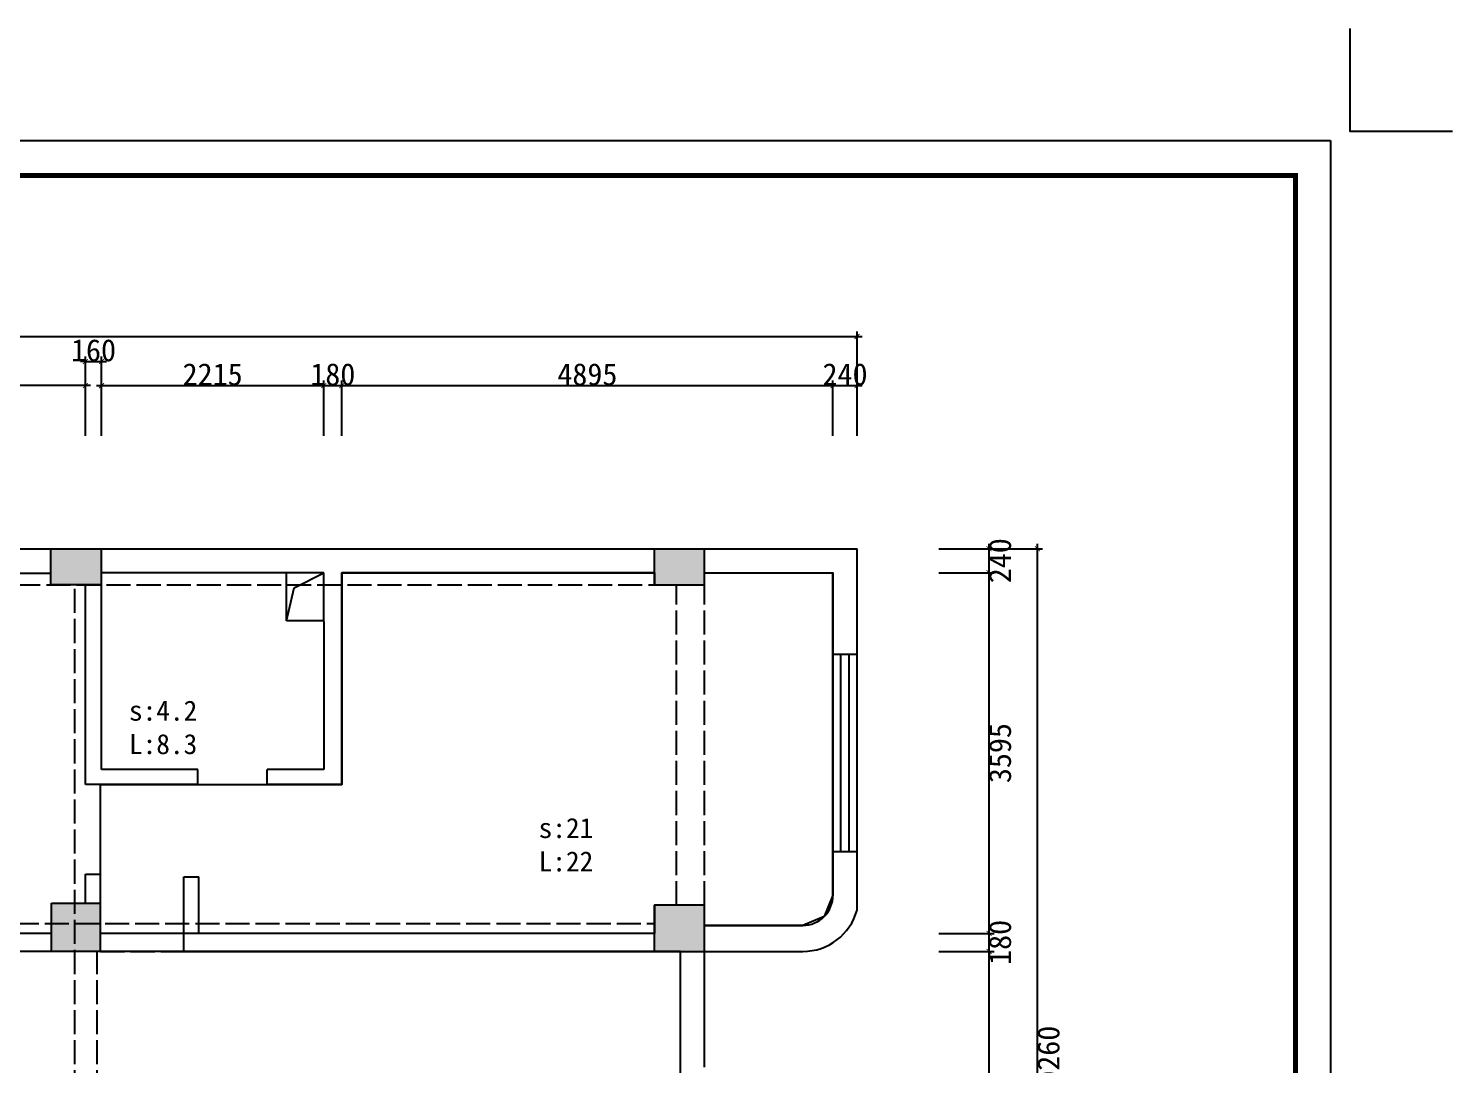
# Model space of a CAD drawing. Header units: millimetres. Extents: x 39175 to 443077, y -41362 to 75939.
# Drawn here: x 322071 to 336264, y 22462 to 32791 of the extents above; entities that cross this region are included whole.
import ezdxf

# ---------------------------------------------------------------- set-up
doc = ezdxf.new("R2010")
doc.units = ezdxf.units.MM
doc.linetypes.add('ACAD_ISO02W100', pattern=[15, 12, -3])
doc.layers.add('0-01图框模板说明', color=2, linetype='Continuous')
doc.layers.add('0-02图框细线', color=136, linetype='Continuous')
doc.layers.add('Z not print', color=8, linetype='Continuous', plot=False)
doc.styles.get("Standard").update_dxf_attribs({"font": ''})
doc.styles.get('Standard').set_extended_font_data('NSimSun')
doc.dimstyles.new('ISO-25', dxfattribs={"dimtxt": 220, "dimasz": 50, "dimexe": 50, "dimexo": 0.625, "dimtad": 2, "dimdec": 0, "dimtxsty": 'Standard', "dimblk": 'ARCHTICK', "dimcen": 2.5, "dimdle": 50, "dimclrd": 251, "dimclre": 251, "dimclrt": 51, "dimadec": 0, "dimazin": 0, "dimtfac": 1, "dimtdec": 0, "dimtix": 1, "dimtmove": 2, "dimatfit": 3, "dimfxl": 500, "dimfxlon": 1, "dimarcsym": 0})

# ---------------------------------------------------------------- blocks, each defined once
blk = doc.blocks.new('hgggg')
at = {"layer": '0-01图框模板说明', "color": 2, "const_width": 0.724}
blk.add_lwpolyline([(3637.38, 670.41), (3637.38, 383.41), (3227.38, 383.41), (3227.38, 670.41)], close=True, dxfattribs=at)
at = {"layer": '0-02图框细线'}
blk.add_lwpolyline([(3642.38, 675.41), (3642.38, 378.41), (3222.38, 378.41), (3222.38, 675.41)], close=True, dxfattribs=at)
at = {"layer": 'Z not print', "color": 5}
blk.add_lwpolyline([(3645.14, 691.34), (3645.14, 676.74), (3659.75, 676.74)], dxfattribs=at)
blk = doc.blocks.new('_ArchTick')
at = {"color": 0, "linetype": 'ByBlock', "const_width": 0.15}
blk.add_lwpolyline([(-0.5, -0.5), (0.5, 0.5)], dxfattribs=at)
blk = doc.blocks.new('*D342')
at = {"color": 251, "lineweight": -2, "transparency": 16777216}
for p, q in [((331145, 23590), (331695, 23590)), ((331645, 18780), (331645, 23640)), ((331145, 18830), (331695, 18830))]:
    blk.add_line(p, q, dxfattribs=at)
at = {"layer": 'Defpoints', "color": 0, "transparency": 16777216}
for p in [(328569, 23590), (331645, 23590), (328299, 18830)]:
    blk.add_point(p, dxfattribs=at)
at = {"color": 251, "lineweight": -2, "transparency": 16777216, "xscale": 50, "yscale": 50, "zscale": 50}
for p, rotation in [((331645, 23590), 90), ((331645, 18830), 270)]:
    blk.add_blockref('_ArchTick', p, dxfattribs=dict(at, rotation=rotation))
at = {"color": 51, "transparency": 16777216, "insert": (331755, 21210), "char_height": 220, "attachment_point": 5, "rotation": 90}
blk.add_mtext('4760', dxfattribs=at)
blk = doc.blocks.new('*D343')
at = {"color": 251, "lineweight": -2, "transparency": 16777216}
for p, q in [((331145, 23770), (331695, 23770)), ((331645, 23770), (331645, 23820)), ((331645, 23590), (331645, 23770)), ((331145, 23590), (331695, 23590)), ((331645, 23590), (331645, 23540))]:
    blk.add_line(p, q, dxfattribs=at)
at = {"layer": 'Defpoints', "color": 0, "transparency": 16777216}
for p in [(328309, 23770), (331645, 23770), (328569, 23590)]:
    blk.add_point(p, dxfattribs=at)
at = {"color": 251, "lineweight": -2, "transparency": 16777216, "xscale": 50, "yscale": 50, "zscale": 50}
for p, rotation in [((331645, 23770), 270), ((331645, 23590), 90)]:
    blk.add_blockref('_ArchTick', p, dxfattribs=dict(at, rotation=rotation))
at = {"color": 51, "transparency": 16777216, "insert": (331755, 23680), "char_height": 220, "attachment_point": 5, "rotation": 90}
blk.add_mtext('180', dxfattribs=at)
blk = doc.blocks.new('*D344')
at = {"color": 251, "lineweight": -2, "transparency": 16777216}
for p, q in [((331645, 23720), (331645, 27415)), ((331145, 27365), (331695, 27365)), ((331145, 23770), (331695, 23770))]:
    blk.add_line(p, q, dxfattribs=at)
at = {"layer": 'Defpoints', "color": 0, "transparency": 16777216}
for p in [(328309, 27365), (331645, 27365), (328309, 23770)]:
    blk.add_point(p, dxfattribs=at)
at = {"color": 251, "lineweight": -2, "transparency": 16777216, "xscale": 50, "yscale": 50, "zscale": 50}
for p, rotation in [((331645, 27365), 90), ((331645, 23770), 270)]:
    blk.add_blockref('_ArchTick', p, dxfattribs=dict(at, rotation=rotation))
at = {"color": 51, "transparency": 16777216, "insert": (331755, 25567), "char_height": 220, "attachment_point": 5, "rotation": 90}
blk.add_mtext('3595', dxfattribs=at)
blk = doc.blocks.new('*D345')
at = {"color": 251, "lineweight": -2, "transparency": 16777216}
for p, q in [((331145, 27605), (331695, 27605)), ((331645, 27605), (331645, 27655)), ((331645, 27365), (331645, 27605)), ((331145, 27365), (331695, 27365)), ((331645, 27365), (331645, 27315))]:
    blk.add_line(p, q, dxfattribs=at)
at = {"layer": 'Defpoints', "color": 0, "transparency": 16777216}
for p in [(330329, 27605), (331645, 27605), (328309, 27365)]:
    blk.add_point(p, dxfattribs=at)
at = {"color": 251, "lineweight": -2, "transparency": 16777216, "xscale": 50, "yscale": 50, "zscale": 50}
for p, rotation in [((331645, 27605), 270), ((331645, 27365), 90)]:
    blk.add_blockref('_ArchTick', p, dxfattribs=dict(at, rotation=rotation))
at = {"color": 51, "transparency": 16777216, "insert": (331755, 27485), "char_height": 220, "attachment_point": 5, "rotation": 90}
blk.add_mtext('240', dxfattribs=at)
blk = doc.blocks.new('*D349')
at = {"color": 251, "lineweight": -2, "transparency": 16777216}
for p, q in [((317794, 28731), (317794, 29281)), ((322639, 28731), (322639, 29281)), ((322689, 29231), (317744, 29231))]:
    blk.add_line(p, q, dxfattribs=at)
at = {"layer": 'Defpoints', "color": 0, "transparency": 16777216}
for p in [(317794, 29231), (317794, 27245), (322639, 27245)]:
    blk.add_point(p, dxfattribs=at)
at = {"color": 251, "lineweight": -2, "transparency": 16777216, "xscale": 50, "yscale": 50, "zscale": 50, "rotation": 180}
blk.add_blockref('_ArchTick', (317794, 29231), dxfattribs=at)
at = {"color": 251, "lineweight": -2, "transparency": 16777216, "xscale": 50, "yscale": 50, "zscale": 50}
blk.add_blockref('_ArchTick', (322639, 29231), dxfattribs=at)
at = {"color": 51, "transparency": 16777216, "insert": (320216, 29342), "char_height": 220, "attachment_point": 5}
blk.add_mtext('4845', dxfattribs=at)
blk = doc.blocks.new('*D350')
at = {"color": 251, "lineweight": -2, "transparency": 16777216}
for p, q in [((322639, 29471), (322589, 29471)), ((322639, 28971), (322639, 29521)), ((322639, 29471), (322799, 29471)), ((322799, 28971), (322799, 29521)), ((322799, 29471), (322849, 29471))]:
    blk.add_line(p, q, dxfattribs=at)
at = {"layer": 'Defpoints', "color": 0, "transparency": 16777216}
for p in [(322799, 29471), (322799, 27605), (322639, 27245)]:
    blk.add_point(p, dxfattribs=at)
at = {"color": 251, "lineweight": -2, "transparency": 16777216, "xscale": 50, "yscale": 50, "zscale": 50}
blk.add_blockref('_ArchTick', (322639, 29471), dxfattribs=at)
at = {"color": 251, "lineweight": -2, "transparency": 16777216, "xscale": 50, "yscale": 50, "zscale": 50, "rotation": 180}
blk.add_blockref('_ArchTick', (322799, 29471), dxfattribs=at)
at = {"color": 51, "transparency": 16777216, "insert": (322719, 29582), "char_height": 220, "attachment_point": 5}
blk.add_mtext('160', dxfattribs=at)
blk = doc.blocks.new('*D351')
at = {"color": 251, "lineweight": -2, "transparency": 16777216}
for p, q in [((322799, 28731), (322799, 29281)), ((325014, 28731), (325014, 29281)), ((322749, 29231), (325064, 29231))]:
    blk.add_line(p, q, dxfattribs=at)
at = {"layer": 'Defpoints', "color": 0, "transparency": 16777216}
for p in [(325014, 29231), (322799, 27365), (325014, 26880)]:
    blk.add_point(p, dxfattribs=at)
at = {"color": 251, "lineweight": -2, "transparency": 16777216, "xscale": 50, "yscale": 50, "zscale": 50, "rotation": 180}
blk.add_blockref('_ArchTick', (322799, 29231), dxfattribs=at)
at = {"color": 251, "lineweight": -2, "transparency": 16777216, "xscale": 50, "yscale": 50, "zscale": 50}
blk.add_blockref('_ArchTick', (325014, 29231), dxfattribs=at)
at = {"color": 51, "transparency": 16777216, "insert": (323906, 29342), "char_height": 220, "attachment_point": 5}
blk.add_mtext('2215', dxfattribs=at)
blk = doc.blocks.new('*D352')
at = {"color": 251, "lineweight": -2, "transparency": 16777216}
for p, q in [((325014, 28731), (325014, 29281)), ((325194, 28731), (325194, 29281)), ((325014, 29231), (324964, 29231)), ((325014, 29231), (325194, 29231)), ((325194, 29231), (325244, 29231))]:
    blk.add_line(p, q, dxfattribs=at)
at = {"layer": 'Defpoints', "color": 0, "transparency": 16777216}
for p in [(325194, 29231), (325194, 27365), (325014, 26880)]:
    blk.add_point(p, dxfattribs=at)
at = {"color": 251, "lineweight": -2, "transparency": 16777216, "xscale": 50, "yscale": 50, "zscale": 50}
blk.add_blockref('_ArchTick', (325014, 29231), dxfattribs=at)
at = {"color": 251, "lineweight": -2, "transparency": 16777216, "xscale": 50, "yscale": 50, "zscale": 50, "rotation": 180}
blk.add_blockref('_ArchTick', (325194, 29231), dxfattribs=at)
at = {"color": 51, "transparency": 16777216, "insert": (325104, 29342), "char_height": 220, "attachment_point": 5}
blk.add_mtext('180', dxfattribs=at)
blk = doc.blocks.new('*D353')
at = {"color": 251, "lineweight": -2, "transparency": 16777216}
for p, q in [((325194, 28731), (325194, 29281)), ((330089, 28731), (330089, 29281)), ((325144, 29231), (330139, 29231))]:
    blk.add_line(p, q, dxfattribs=at)
at = {"layer": 'Defpoints', "color": 0, "transparency": 16777216}
for p in [(330089, 29231), (325194, 27365), (330089, 27365)]:
    blk.add_point(p, dxfattribs=at)
at = {"color": 251, "lineweight": -2, "transparency": 16777216, "xscale": 50, "yscale": 50, "zscale": 50, "rotation": 180}
blk.add_blockref('_ArchTick', (325194, 29231), dxfattribs=at)
at = {"color": 251, "lineweight": -2, "transparency": 16777216, "xscale": 50, "yscale": 50, "zscale": 50}
blk.add_blockref('_ArchTick', (330089, 29231), dxfattribs=at)
at = {"color": 51, "transparency": 16777216, "insert": (327641, 29342), "char_height": 220, "attachment_point": 5}
blk.add_mtext('4895', dxfattribs=at)
blk = doc.blocks.new('*D354')
at = {"color": 251, "lineweight": -2, "transparency": 16777216}
for p, q in [((330089, 28731), (330089, 29281)), ((330329, 28731), (330329, 29281)), ((330089, 29231), (330039, 29231)), ((330089, 29231), (330329, 29231)), ((330329, 29231), (330379, 29231))]:
    blk.add_line(p, q, dxfattribs=at)
at = {"layer": 'Defpoints', "color": 0, "transparency": 16777216}
for p in [(330329, 29231), (330329, 27605), (330089, 27365)]:
    blk.add_point(p, dxfattribs=at)
at = {"color": 251, "lineweight": -2, "transparency": 16777216, "xscale": 50, "yscale": 50, "zscale": 50}
blk.add_blockref('_ArchTick', (330089, 29231), dxfattribs=at)
at = {"color": 251, "lineweight": -2, "transparency": 16777216, "xscale": 50, "yscale": 50, "zscale": 50, "rotation": 180}
blk.add_blockref('_ArchTick', (330329, 29231), dxfattribs=at)
at = {"color": 51, "transparency": 16777216, "insert": (330209, 29342), "char_height": 220, "attachment_point": 5}
blk.add_mtext('240', dxfattribs=at)
blk = doc.blocks.new('*D364')
at = {"color": 251, "lineweight": -2, "transparency": 16777216}
for p, q in [((331627, 27605), (332177, 27605)), ((332127, 17295), (332127, 27655)), ((331627, 17345), (332177, 17345))]:
    blk.add_line(p, q, dxfattribs=at)
at = {"layer": 'Defpoints', "color": 0, "transparency": 16777216}
for p in [(324949, 27605), (332127, 27605), (324949, 17345)]:
    blk.add_point(p, dxfattribs=at)
at = {"color": 251, "lineweight": -2, "transparency": 16777216, "xscale": 50, "yscale": 50, "zscale": 50}
for p, rotation in [((332127, 27605), 90), ((332127, 17345), 270)]:
    blk.add_blockref('_ArchTick', p, dxfattribs=dict(at, rotation=rotation))
at = {"color": 51, "transparency": 16777216, "insert": (332238, 22475), "char_height": 220, "attachment_point": 5, "rotation": 90}
blk.add_mtext('10260', dxfattribs=at)
blk = doc.blocks.new('*D334')
at = {"color": 251, "lineweight": -2, "transparency": 16777216}
for p, q in [((311369, 29721), (330379, 29721)), ((311419, 29221), (311419, 29771)), ((330329, 29221), (330329, 29771))]:
    blk.add_line(p, q, dxfattribs=at)
at = {"layer": 'Defpoints', "color": 0, "transparency": 16777216}
for p in [(330329, 29721), (311419, 27605), (330329, 27605)]:
    blk.add_point(p, dxfattribs=at)
at = {"color": 251, "lineweight": -2, "transparency": 16777216, "xscale": 50, "yscale": 50, "zscale": 50, "rotation": 180}
blk.add_blockref('_ArchTick', (311419, 29721), dxfattribs=at)
at = {"color": 251, "lineweight": -2, "transparency": 16777216, "xscale": 50, "yscale": 50, "zscale": 50}
blk.add_blockref('_ArchTick', (330329, 29721), dxfattribs=at)
at = {"color": 51, "transparency": 16777216, "insert": (320874, 29832), "char_height": 220, "attachment_point": 5}
blk.add_mtext('18910', dxfattribs=at)

msp = doc.modelspace()

# ---------------------------------------------------------------- hatches: boundary and pattern name
h = msp.add_hatch(color=8)
h.dxf.hatch_style = 1
h.paths.add_polyline_path([(317793.8, 27604.7), (317283.8, 27604.7), (317283.8, 27244.7), (317613.8, 27244.7), (317793.8, 27244.7)])
h.paths.add_polyline_path([(322798.8, 27604.7), (322293.8, 27604.7), (322293.8, 27244.7), (322798.8, 27244.7)])
h.paths.add_polyline_path([(318033.8, 24019.7), (317613.8, 24019.7), (317563.8, 24019.7), (317563.8, 23589.7), (318033.8, 23589.7)])
h.paths.add_polyline_path([(322788.8, 24069.7), (322298.8, 24069.7), (322298.8, 23589.7), (322788.8, 23589.7)])
h.paths.add_polyline_path([(328808.8, 24049.7), (328308.8, 24049.7), (328308.8, 23589.7), (328808.8, 23589.7)])
h.paths.add_polyline_path([(328808.8, 27604.7), (328308.8, 27604.7), (328308.8, 27244.7), (328808.8, 27244.7)])
h.paths.add_polyline_path([(313548.8, 27604.7), (313038.8, 27604.7), (313038.8, 27244.7), (313548.8, 27244.7)])
h.paths.add_polyline_path([(313543.8, 22934.7), (313038.8, 22934.7), (313038.8, 22489.7), (313543.8, 22489.7)])

# ---------------------------------------------------------------- linework, layer by layer
for p, q in [((311418.8, 27604.7), (330328.8, 27604.7)), ((322293.8, 27244.7), (322293.8, 27604.7)), ((322798.8, 25404.7), (322798.8, 27604.7)), ((328308.8, 27244.7), (328308.8, 27604.7)), ((328808.8, 27244.7), (328808.8, 27604.7)), ((330328.8, 26554.7), (330328.8, 27604.7)), ((317793.8, 27359.7), (322293.8, 27359.7)), ((324643.8, 27364.7), (322798.8, 27364.7)), ((325013.8, 27364.7), (324643.8, 27364.7)), ((324643.8, 26884.7), (324643.8, 27364.7)), ((325013.8, 26879.7), (325013.8, 27364.7)), ((328308.8, 27364.7), (325193.8, 27364.7)), ((325193.8, 27364.7), (325193.8, 25254.7)), ((328808.8, 27364.7), (330088.8, 27364.7)), ((330088.8, 26554.7), (330088.8, 27364.7)), ((322798.8, 27244.7), (322293.8, 27244.7)), ((322638.8, 25254.7), (322638.8, 27244.7)), ((328308.8, 27244.7), (328808.8, 27244.7)), ((325013.8, 26884.7), (324643.8, 26884.7)), ((325013.8, 26879.7), (325013.8, 25404.7)), ((330088.8, 26554.7), (330328.8, 26554.7)), ((323758.8, 25404.7), (322798.8, 25404.7)), ((323758.8, 25254.7), (323758.8, 25404.7)), ((325013.8, 25404.7), (324448.8, 25404.7)), ((324448.8, 25254.7), (324448.8, 25404.7)), ((323758.8, 25254.7), (322638.8, 25254.7)), ((325193.8, 25254.7), (324448.8, 25254.7)), ((330088.8, 24584.7), (330328.8, 24584.7)), ((330088.8, 24149.7), (330088.8, 24584.7)), ((330328.8, 24001.3), (330328.8, 24584.7)), ((322638.8, 24069.7), (322638.8, 24359.7)), ((322638.8, 24359.7), (322788.8, 24359.7)), ((322788.8, 23589.7), (322788.8, 24359.7)), ((323618.8, 24334.7), (323768.8, 24334.7)), ((323618.8, 23589.7), (323618.8, 24334.7)), ((323768.8, 23769.7), (323768.8, 24334.7)), ((322298.8, 23589.7), (322298.8, 24069.7)), ((322298.8, 24069.7), (322788.8, 24069.7)), ((328308.8, 23589.7), (328308.8, 24049.7)), ((328808.8, 24049.7), (328308.8, 24049.7)), ((328808.8, 23589.7), (328808.8, 24049.7)), ((328808.8, 23849.7), (329788.8, 23849.7)), ((322298.8, 23769.7), (318033.8, 23769.7)), ((328308.8, 23769.7), (323768.8, 23769.7)), ((322788.8, 23589.7), (317563.8, 23589.7)), ((323618.8, 23589.7), (328808.8, 23589.7)), ((328568.8, 22434.7), (328568.8, 23589.7)), ((328808.8, 22434.7), (328808.8, 23589.7)), ((328808.8, 23589.7), (329788.8, 23589.7))]:
    msp.add_line(p, q)
at = {"color": 1, "linetype": 'ACAD_ISO02W100', "ltscale": 20}
for p, q in [((313548.8, 27244.7), (328808.8, 27244.7)), ((322533.8, 18864.7), (322533.8, 27244.7)), ((328528.8, 24049.7), (328528.8, 27244.7)), ((328808.8, 24049.7), (328808.8, 27244.7)), ((322788.8, 24359.7), (322788.8, 25254.7)), ((318033.8, 23869.7), (328308.8, 23869.7)), ((322753.8, 18864.7), (322753.8, 23589.7)), ((322788.8, 23589.7), (323618.8, 23589.7))]:
    msp.add_line(p, q, dxfattribs=at)
at = {"color": 251}
for p, q in [((330088.8, 24584.7), (330088.8, 26554.7)), ((330328.8, 24584.7), (330328.8, 26554.7))]:
    msp.add_line(p, q, dxfattribs=at)
at = {"color": 51}
for p, q in [((330168.8, 24584.7), (330168.8, 26554.7)), ((330248.8, 24584.7), (330248.8, 26554.7))]:
    msp.add_line(p, q, dxfattribs=at)
at = {"color": 3}
for points in [[(323768.8, 23769.7), (322788.8, 23769.7), (322788.8, 25254.7), (325193.8, 25254.7), (325193.8, 27364.7), (328308.8, 27364.7), (328308.8, 27244.7), (328808.8, 27244.7), (328808.8, 27364.7), (330088.8, 27364.7), (330088.8, 24149.7), (330000.9, 23937.5), (330000.9, 23937.5), (329788.8, 23849.7), (328808.8, 23849.7), (328808.8, 24049.7), (328308.8, 24049.7), (328308.8, 23769.7), (323768.8, 23769.7)], [(324708.8, 17584.7), (324708.8, 18829.7), (328298.8, 18829.7), (328298.8, 19019.7), (328568.8, 19019.7), (328568.8, 23589.7), (317743.8, 23589.7), (317743.8, 19874.7), (316013.8, 19874.7), (316013.8, 18914.7), (317743.8, 18914.7), (317743.8, 17584.7), (322493.8, 17584.7), (322493.8, 18864.7), (322753.8, 18864.7), (322753.8, 17584.7), (324708.8, 17584.7)]]:
    msp.add_lwpolyline(points, dxfattribs=at)
msp.add_lwpolyline([(324643.8, 26884.7), (324717.3, 27214.2), (325013.8, 27364.7)])
for radius, end in [(300, 0), (560, 344.64111)]:
    msp.add_arc((329788.8, 24149.7), radius, 270, end)

# ---------------------------------------------------------------- block references
at = {"layer": '0-02图框细线', "xscale": 70, "yscale": 70, "zscale": 70}
msp.add_blockref('hgggg', (80081.4, -15602.6), dxfattribs=at)

# ---------------------------------------------------------------- texts
at = {"color": 3, "char_height": 200, "attachment_point": 1}
for s, insert in [('s:4.2\\PL:8.3', (323072.5, 26090.6)), ('s:21\\PL:22', (327155.3, 24920.6))]:
    msp.add_mtext_dynamic_manual_height_columns(s, width=2618.045, gutter_width=12.5, heights=[0], dxfattribs=dict(at, insert=insert))

# ---------------------------------------------------------------- dimensions: what is measured, and where the dimension line sits
for base, p1, p2, picture, middle in [((330328.8, 29721.4), (311418.8, 27604.7), (330328.8, 27604.7), '*D334', (320873.8, 29832)), ((322798.8, 29471.5), (322638.8, 27244.7), (322798.8, 27604.7), '*D350', (322718.8, 29582.1)), ((317793.8, 29231.5), (322638.8, 27244.7), (317793.8, 27244.7), '*D349', (320216.3, 29342.1)), ((325013.8, 29231.5), (322798.8, 27364.7), (325013.8, 26879.7), '*D351', (323906.3, 29342.1)), ((325193.8, 29231.5), (325013.8, 26879.7), (325193.8, 27364.7), '*D352', (325103.8, 29342.1)), ((330088.8, 29231.5), (325193.8, 27364.7), (330088.8, 27364.7), '*D353', (327641.3, 29342.1)), ((330328.8, 29231.5), (330088.8, 27364.7), (330328.8, 27604.7), '*D354', (330208.8, 29342.1))]:
    dim = msp.add_linear_dim(base=base, p1=p1, p2=p2, dimstyle='ISO-25')
    dim.commit()
    dim.dimension.update_dxf_attribs({"geometry": picture, "text_midpoint": middle})
for base, p1, p2, angle, picture, middle in [((331644.8, 27604.7), (328308.8, 27364.7), (330328.8, 27604.7), 270, '*D345', (331755.4, 27484.7)), ((332127.4, 27604.7), (324948.8, 17344.7), (324948.8, 27604.7), 90, '*D364', (332238.1, 22474.7)), ((331644.8, 27364.7), (328308.8, 23769.7), (328308.8, 27364.7), 270, '*D344', (331755.4, 25567.2)), ((331644.8, 23769.7), (328568.8, 23589.7), (328308.8, 23769.7), 270, '*D343', (331755.4, 23679.7)), ((331644.8, 23589.7), (328298.8, 18829.7), (328568.8, 23589.7), 270, '*D342', (331755.4, 21209.7))]:
    dim = msp.add_linear_dim(base=base, p1=p1, p2=p2, angle=angle, dimstyle='ISO-25')
    dim.commit()
    dim.dimension.update_dxf_attribs({"geometry": picture, "text_midpoint": middle})

doc.saveas('drawing.dxf')
